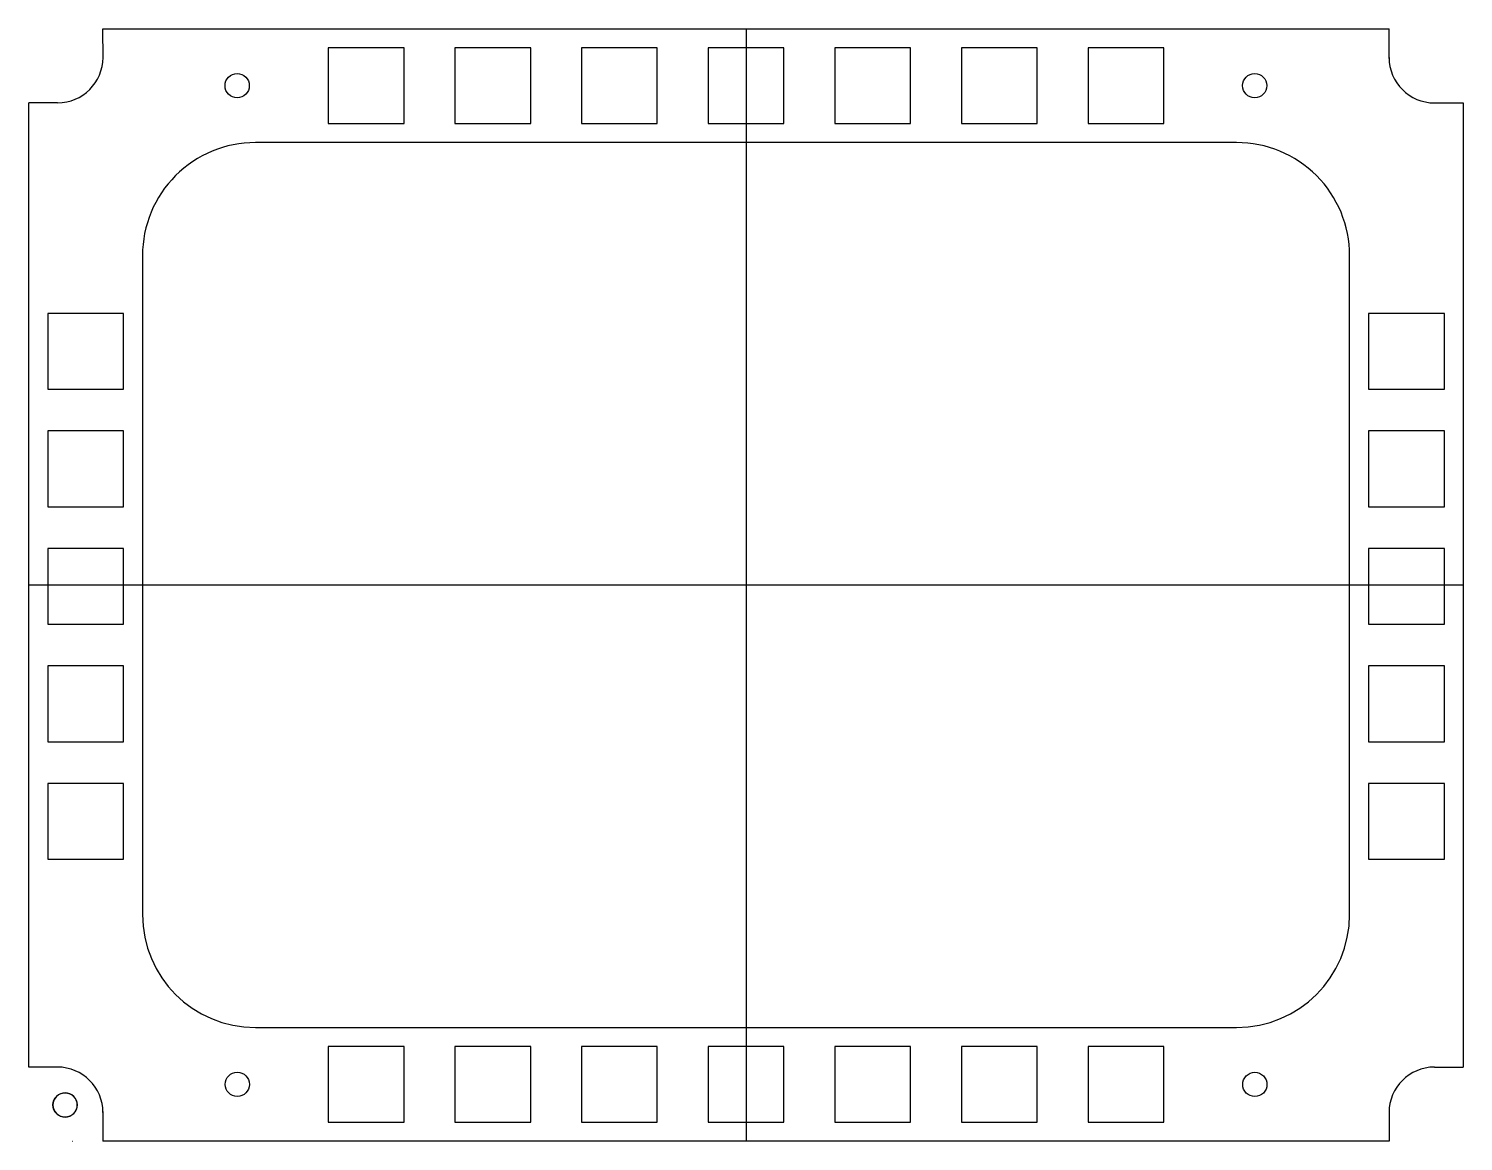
# Model space of a CAD drawing. Header units: millimetres. Extents: x 14 to 203, y 2 to 149.
import ezdxf

# ---------------------------------------------------------------- set-up
doc = ezdxf.new("R2010")
doc.units = ezdxf.units.MM
doc.layers.get('0').update_dxf_attribs({"linetype": 'CONTINUOUS'})

msp = doc.modelspace()

# ---------------------------------------------------------------- linework, layer by layer
for p, q in [((23.92, 144.71), (23.91, 148.64)), ((23.91, 148.64), (193.53, 148.64)), ((108.72, 148.62), (108.72, 1.89)), ((193.52, 144.71), (193.53, 148.64)), ((14.12, 11.68), (14.13, 138.85)), ((17.92, 138.86), (14.13, 138.85)), ((199.52, 138.85), (203.31, 138.85)), ((203.31, 138.85), (203.31, 11.67)), ((203.32, 75.26), (14.12, 75.25)), ((17.91, 11.67), (14.12, 11.68)), ((199.52, 11.67), (203.31, 11.67)), ((23.91, 5.81), (23.9, 1.88)), ((193.53, 5.81), (193.53, 1.88)), ((19.91, 1.89), (19.92, 1.89)), ((193.53, 1.88), (23.9, 1.88))]:
    msp.add_line(p, q)
for points in [[(53.62, 136.12), (63.62, 136.12), (63.62, 146.12), (53.62, 146.12)], [(80.32, 146.12), (70.32, 146.12), (70.32, 136.12), (80.32, 136.12)], [(97.02, 146.12), (87.02, 146.12), (87.02, 136.12), (97.02, 136.12)], [(113.72, 146.12), (103.72, 146.12), (103.72, 136.12), (113.72, 136.12)], [(130.42, 146.12), (120.42, 146.12), (120.42, 136.12), (130.42, 136.12)], [(147.12, 146.12), (137.12, 146.12), (137.12, 136.12), (147.12, 136.12)], [(153.82, 136.12), (163.82, 136.12), (163.82, 146.12), (153.82, 146.12)], [(16.62, 101.09), (26.62, 101.09), (26.62, 111.09), (16.62, 111.09)], [(190.82, 101.09), (200.82, 101.09), (200.82, 111.09), (190.82, 111.09)], [(16.62, 95.59), (16.62, 85.59), (26.62, 85.59), (26.62, 95.59)], [(190.82, 95.59), (190.82, 85.59), (200.82, 85.59), (200.82, 95.59)], [(26.62, 80.09), (16.62, 80.09), (16.62, 70.09), (26.62, 70.09)], [(200.82, 70.09), (200.82, 80.09), (190.82, 80.09), (190.82, 70.09)], [(16.62, 64.59), (16.62, 54.59), (26.62, 54.59), (26.62, 64.59)], [(190.82, 64.59), (190.82, 54.59), (200.82, 54.59), (200.82, 64.59)], [(26.62, 49.09), (16.62, 49.09), (16.62, 39.09), (26.62, 39.09)], [(200.82, 49.09), (190.82, 49.09), (190.82, 39.09), (200.82, 39.09)], [(53.62, 4.39), (63.62, 4.39), (63.62, 14.39), (53.62, 14.39)], [(70.32, 4.39), (80.32, 4.39), (80.32, 14.39), (70.32, 14.39)], [(87.02, 14.39), (87.02, 4.39), (97.02, 4.39), (97.02, 14.39)], [(103.72, 14.39), (103.72, 4.39), (113.72, 4.39), (113.72, 14.39)], [(120.42, 14.39), (120.42, 4.39), (130.42, 4.39), (130.42, 14.39)], [(137.12, 14.39), (137.12, 4.39), (147.12, 4.39), (147.12, 14.39)], [(163.82, 14.39), (153.82, 14.39), (153.82, 4.39), (163.82, 4.39)]]:
    msp.add_lwpolyline(points, close=True)
msp.add_lwpolyline([(173.42, 133.62), (44.02, 133.62, 0.414214), (29.12, 118.72), (29.12, 31.79, 0.414212), (44.02, 16.89, 0.000026), (173.42, 16.89, 0.414184), (188.32, 31.79), (188.32, 118.72, 0.414214)], format="xyb", close=True)
for centre in [(41.61, 141.12), (175.81, 141.13), (41.62, 9.39), (175.82, 9.38), (18.91, 6.67), (18.91, 6.67)]:
    msp.add_circle(centre, 1.6)
at = {"extrusion": (0, 4.44089e-16, -1)}
msp.add_circle((-18.92, 6.68), 1.6, dxfattribs=at)
for centre, start, end in [((17.92, 144.86), 270.0436, 359.9388), ((199.52, 144.85), 180.0576, 269.9528), ((17.91, 5.67), 0.0513, 89.9465), ((199.52, 5.67), 90.0499, 179.9451)]:
    msp.add_arc(centre, 6, start, end)

doc.saveas('drawing.dxf')
